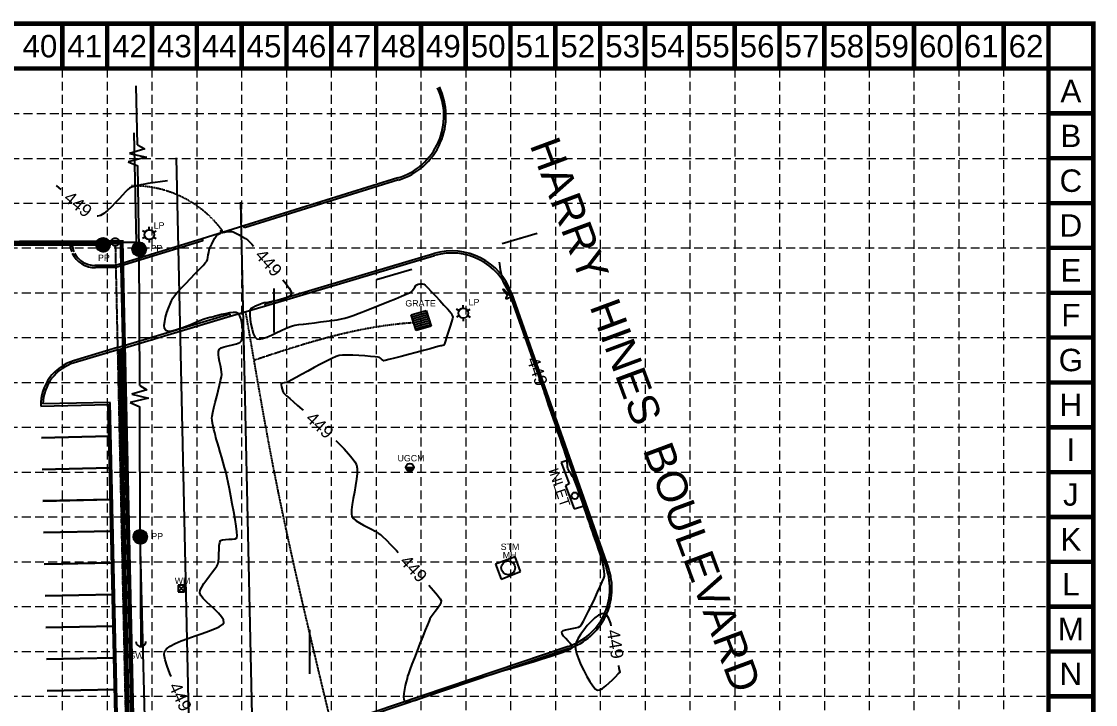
# Model space of a CAD drawing. Header units: inches. Extents: x -800 to 7376, y -156 to 4959.
# Drawn here: x 4320 to 7376, y 3016 to 4959 of the extents above; entities that cross this region are included whole.
import ezdxf
from ezdxf.enums import TextEntityAlignment as Align

# ---------------------------------------------------------------- set-up
doc = ezdxf.new("R2010")
doc.units = ezdxf.units.IN
doc.header["$MEASUREMENT"] = 0
for name, pattern in [('( Dashed )', [0.75, 0.5, -0.25]), ('CENTER2', [1.125, 0.75, -0.125, 0.125, -0.125]), ('DIVIDE', [1.25, 0.5, -0.25, 0, -0.25, 0, -0.25]), ('HIDDEN', [0.375, 0.25, -0.125])]:
    doc.linetypes.add(name, pattern=pattern)
for name, color, linetype in [('1', 7, 'Continuous'), ('1SILT', 200, '( Dashed )'), ('A-NOTE-192', 1, 'Continuous'), ('BASE', 7, 'Continuous'), ('CONT-MNR', 7, 'Continuous'), ('GRID', 254, 'HIDDEN'), ('L-PAV', 8, 'Continuous'), ('LIMITS OF DISTURBANCE', 1, '( Dashed )'), ('PAVEMENT', 1, 'Continuous'), ('PROPLINES', 4, 'CENTER2'), ('ROW-ADJ', 2, 'Continuous'), ('UTILITIES', 5, 'Continuous')]:
    doc.layers.add(name, color=color, linetype=linetype)
doc.styles.get("Standard").update_dxf_attribs({"font": 'ARIAL.TTF'})

msp = doc.modelspace()

# ---------------------------------------------------------------- hatches: boundary and pattern name
at = {"layer": 'UTILITIES'}
h = msp.add_hatch(dxfattribs=at)
h.set_pattern_fill('ANSI31', scale=0.036, style=0)
h.set_pattern_definition([(45, (4552.082013, 4323.547649), (-0.0031819805, 0.0031819805), [])])
h.paths.add_polyline_path([(4571.8, 4323.4, 1.000001), (4532.5, 4323.4, 1.000001)])
h = msp.add_hatch(dxfattribs=at)
h.set_pattern_fill('ANSI31', scale=0.036, style=0)
h.set_pattern_definition([(45, (4654.9436744, 4310.9491492), (-0.0031819805, 0.0031819805), [])])
h.paths.add_polyline_path([(4674.7, 4310.8, 1.000001), (4635.3, 4310.8, 1.000001)])
msp.add_hatch(color=256, dxfattribs=at).paths.add_polyline_path([(5436.3, 3690.1), (5413.8, 3690.1, 1)])
h = msp.add_hatch(dxfattribs=at)
h.set_pattern_fill('ANSI31', scale=0.036, style=0)
h.set_pattern_definition([(45, (4657.962729, 3492.811592), (-0.0031819805, 0.0031819805), [])])
h.paths.add_polyline_path([(4677.7, 3492.7, 1), (4638.3, 3492.7, 1)])

# ---------------------------------------------------------------- linework, layer by layer
for p, q in [((5687.6, 4326.7), (5787.6, 4356.1)), ((5330.7, 4224.3, 5388), (5430.7, 4253.7, 5388)), ((5038.5, 4199.3), (5038.5, 4073.9)), ((5140.9, 3102.4), (5140.9, 3227.8))]:
    msp.add_line(p, q)
for points in [[(5787.6, 4356.1, 0, 6, 0), (5737.6, 4341.4, 6, 6, 0)], [(5038.5, 4199.3, 0, 6, 0), (5038.5, 4136.6, 6, 6, 0)], [(5140.9, 3102.4, 0, 6, 0), (5140.9, 3165.1, 6, 6, 0)]]:
    msp.add_lwpolyline(points, format="xyseb")
at = {"elevation": 5388}
msp.add_lwpolyline([(5430.7, 4253.7, 0, 6, 0), (5380.7, 4239, 6, 6, 0)], format="xyseb", dxfattribs=at)
at = {"layer": '1SILT', "linetype": 'Continuous', "const_width": 12}
msp.add_lwpolyline([(4600, 4024.8), (4627.2, 2754.8)], dxfattribs=at)
at = {"layer": 'BASE', "color": 9}
msp.add_line((7242.5, 4824.8), (7242.5, -22.5), dxfattribs=at)
at = {"layer": 'BASE', "const_width": 12.8}
for points in [[(-793.8, -150), (7370.1, -150), (7370.1, 4952.4), (-793.8, 4952.4)], [(-666.5, -22.5), (7242.9, -22.7), (7242.7, 4824.9), (-664.9, 4825)]]:
    msp.add_lwpolyline(points, close=True, dxfattribs=at)
for points in [[(4436.2, 4824.8), (4436.2, 4952.4)], [(4563.7, 4824.8), (4563.7, 4952.4)], [(4691.3, 4824.8), (4691.3, 4952.4)], [(4818.9, 4824.8), (4818.9, 4952.4)], [(4946.4, 4824.8), (4946.4, 4952.4)], [(5074, 4824.8), (5074, 4952.4)], [(5201.5, 4824.8), (5201.5, 4952.4)], [(5329.1, 4824.8), (5329.1, 4952.4)], [(5456.7, 4824.8), (5456.7, 4952.4)], [(5584.2, 4824.8), (5584.2, 4952.4)], [(5711.8, 4824.8), (5711.8, 4952.4)], [(5839.3, 4824.8), (5839.3, 4952.4)], [(5966.9, 4824.8), (5966.9, 4952.4)], [(6094.5, 4824.8), (6094.5, 4952.4)], [(6222, 4824.8), (6222, 4952.4)], [(6349.6, 4824.8), (6349.6, 4952.4)], [(6477.1, 4824.8), (6477.1, 4952.4)], [(6604.7, 4824.8), (6604.7, 4952.4)], [(6732.3, 4824.8), (6732.3, 4952.4)], [(6859.8, 4824.8), (6859.8, 4952.4)], [(6987.4, 4824.8), (6987.4, 4952.4)], [(7114.9, 4824.8), (7114.9, 4952.4)], [(7242.5, 4824.8), (7242.5, 4952.4)], [(7370.1, 4824.8), (7370.1, 4952.4)], [(7370.1, 4824.8), (7242.5, 4824.8)], [(7370.1, 4697.3), (7242.5, 4697.3)], [(7370.1, 4569.7), (7242.5, 4569.7)], [(7370.1, 4442.1), (7242.5, 4442.1)], [(7370.1, 4314.6), (7242.5, 4314.6)], [(7370.1, 4187), (7242.5, 4187)], [(7370.1, 4059.5), (7242.5, 4059.5)], [(7370.1, 3931.9), (7242.5, 3931.9)], [(7370.1, 3804.3), (7242.5, 3804.3)], [(7370.1, 3676.8), (7242.5, 3676.8)], [(7370.1, 3549.2), (7242.5, 3549.2)], [(7370.1, 3421.7), (7242.5, 3421.7)], [(7370.1, 3294.1), (7242.5, 3294.1)], [(7370.1, 3166.5), (7242.5, 3166.5)], [(7370.1, 3039), (7242.5, 3039)]]:
    msp.add_lwpolyline(points, dxfattribs=at)
at = {"layer": 'CONT-MNR', "color": 35, "elevation": 5388}
for points in [[(4735.5, 4505.4), (4679.1, 4497.4), (4670.6, 4495.7), (4660.9, 4493.7), (4650.8, 4491.6), (4641.2, 4489.3), (4633, 4487), (4627.1, 4484.6), (4622.6, 4481), (4615.9, 4474.2), (4607.4, 4465.1), (4597.6, 4454.3), (4586.9, 4442.9), (4575.9, 4431.6), (4564.9, 4421.3), (4554.4, 4412.8), (4544.8, 4407), (4536.7, 4404.7), (4535.2, 4405)], [(4433.1, 4480.6), (4427.6, 4485.4), (4419.2, 4492.2)], [(4745.9, 3095.4), (4742.3, 3104), (4734.3, 3124.9), (4728.6, 3142.9), (4725.8, 3157.1), (4726.6, 3166.7), (4732.2, 3174.2), (4742.8, 3181.6), (4757.2, 3189.1), (4774.5, 3196.4), (4793.8, 3203.7), (4813.8, 3210.8), (4833.8, 3217.7), (4852.5, 3224.4), (4869.2, 3230.9), (4882.6, 3237), (4891.9, 3242.9), (4896, 3248.4), (4895, 3256.3), (4889.4, 3265.5), (4880.6, 3275.6), (4869.8, 3286.2), (4858.1, 3296.9), (4846.8, 3307.4), (4837.1, 3317.2), (4830.2, 3326), (4827.4, 3333.3), (4828.7, 3340.8), (4832.9, 3349.9), (4839.3, 3360.3), (4847, 3371.2), (4855.3, 3382.1), (4863.4, 3392.6), (4870.5, 3401.9), (4876, 3409.6), (4879, 3415.2), (4880.4, 3422.5), (4881.2, 3432.8), (4881.7, 3444.6), (4882.1, 3456.8), (4882.8, 3468), (4884.1, 3476.8), (4886.3, 3482), (4891.6, 3484.5), (4900.1, 3485.5), (4910, 3485.8), (4919.8, 3486.1), (4928, 3487.3), (4932.9, 3490.1), (4933.5, 3495.6), (4932.7, 3506.9), (4930.6, 3522.8), (4927.6, 3542.1), (4924, 3563.6), (4919.9, 3586.1), (4915.7, 3608.3), (4911.7, 3629), (4908.1, 3646.9), (4905.2, 3660.9), (4903.3, 3669.7), (4901.1, 3678.6), (4897.9, 3690.3), (4894, 3704), (4889.8, 3718.7), (4885.4, 3733.5), (4881.3, 3747.4), (4877.7, 3759.6), (4874.9, 3769), (4873.3, 3774.8), (4871.8, 3780.8), (4869.9, 3788.7), (4867.6, 3797.8), (4865.4, 3807.2), (4863.6, 3816.4), (4862.3, 3824.4), (4861.8, 3830.4), (4862.6, 3836.3), (4864.7, 3846.3), (4867.8, 3859.6), (4871.5, 3875), (4875.6, 3891.5), (4879.7, 3908.1), (4883.5, 3923.7), (4886.7, 3937.4), (4889, 3948.1), (4889.9, 3954.7), (4889.6, 3961.4), (4888.1, 3970.1), (4886.1, 3980.3), (4883.8, 3991.1), (4881.9, 4001.8), (4880.7, 4011.6), (4880.8, 4019.8), (4882.5, 4025.6), (4887.9, 4030), (4897, 4033.5), (4908.4, 4036.4), (4920.5, 4039.1), (4931.8, 4042), (4940.9, 4045.5), (4946.3, 4049.9), (4948.4, 4056.3), (4949.4, 4065.9), (4949.4, 4077.6), (4948.5, 4090.2), (4946.7, 4102.8), (4944.1, 4114), (4940.8, 4122.9), (4936.9, 4128.3), (4930.9, 4130.4), (4922.1, 4130.7), (4911.5, 4129.5), (4900.1, 4127.4), (4888.8, 4124.8), (4878.8, 4122.2), (4871, 4120.1), (4866.4, 4118.9), (4861.9, 4117.9), (4856, 4116.3), (4849.2, 4114.4), (4842.5, 4112.5), (4836.6, 4110.8), (4832.1, 4109.5), (4827.3, 4107.5), (4818.1, 4103.5), (4805.7, 4098), (4791.4, 4092), (4776.2, 4086.2), (4761.3, 4081.2), (4747.9, 4078), (4737.2, 4077.2), (4730.3, 4079.6), (4727.1, 4085.6), (4726.3, 4094.4), (4727.5, 4105.4), (4730.1, 4117.6), (4733.9, 4130.4), (4738.2, 4143), (4742.7, 4154.5), (4746.9, 4164.2), (4750.3, 4171.3), (4755, 4178.1), (4763.4, 4188), (4774.4, 4200.2), (4787.2, 4213.7), (4800.8, 4227.8), (4814.2, 4241.6), (4826.5, 4254.3), (4836.8, 4264.9), (4844, 4272.7), (4847.4, 4276.8), (4848.9, 4281.2), (4850.3, 4287.5), (4851.6, 4294.6), (4852.8, 4301.7), (4854, 4308), (4855.2, 4312.6), (4857.5, 4317.8), (4861.2, 4325.3), (4865.6, 4333.8), (4870, 4341.9), (4873.6, 4348.2), (4875.6, 4351.3), (4878.3, 4353.1), (4882.3, 4355), (4886.1, 4356.8), (4888.1, 4358), (4887.9, 4360), (4887.3, 4362.7), (4887.6, 4364.2), (4888.6, 4363.1), (4889.5, 4360.5), (4890.4, 4358.8), (4893.2, 4358.9), (4899.1, 4359.8), (4906.3, 4360.9), (4913.2, 4361.7), (4918.1, 4361.6), (4922.7, 4359.9), (4930.3, 4356.3), (4939.5, 4351.6), (4948.9, 4346.4), (4957, 4341.5), (4962.7, 4337.6), (4966.9, 4333.5), (4975.1, 4325.1), (4980.6, 4319.2)], [(5767.3, 4023.4), (5759.3, 4046.6), (5749.7, 4074.7), (5740.5, 4101), (5732.3, 4124.7), (5725.2, 4144.7), (5719.6, 4160.3), (5715.8, 4170.4), (5714.1, 4174.2), (5710.8, 4173.8), (5706.2, 4171.8), (5701.8, 4169.8), (5699.2, 4169.5), (5699.5, 4172.4), (5701.5, 4176.5), (5702.6, 4179.8), (5700.2, 4183), (5695.5, 4188.3), (5691.5, 4193.7), (5691.1, 4197.2), (5693.8, 4196.3), (5697.5, 4191.8), (5701.7, 4186.1), (5705.7, 4181.6), (5708.7, 4180.7), (5708.8, 4184.2), (5706, 4191), (5701.6, 4199.7), (5696.5, 4208.9), (5692, 4217.2), (5689.4, 4223.2), (5688.1, 4228.3), (5686.6, 4235.4), (5685.1, 4243.8), (5683.6, 4252.6), (5682.1, 4261.1), (5680.9, 4268.5), (5679.9, 4274.1)], [(5064.1, 4223.6), (5072.1, 4213.3), (5081.5, 4199.8), (5087.3, 4189.4), (5088.6, 4183), (5083.9, 4177.2), (5074.5, 4172.2), (5062, 4168.1), (5047.8, 4164.6), (5033.6, 4161.9), (5020.7, 4159.6), (5010.8, 4157.9), (5005.3, 4156.6), (5000.4, 4154.7), (4993.8, 4152), (4986.3, 4148.9), (4979.3, 4145.4), (4973.6, 4141.8), (4970.3, 4138.1), (4969.6, 4132.9), (4969.9, 4123.3), (4971, 4111), (4973.1, 4097.2), (4976, 4083.4), (4979.7, 4070.9), (4984.2, 4061.2), (4989.5, 4055.7), (4996.2, 4054.7), (5005.9, 4056.6), (5017.7, 4060.7), (5031, 4066.3), (5044.8, 4072.7), (5058.5, 4079.3), (5071.3, 4085.4), (5082.3, 4090.2), (5090.8, 4093.2), (5098.3, 4094.7), (5109.1, 4096.3), (5122.4, 4098.1), (5137.5, 4100), (5153.9, 4101.9), (5170.8, 4103.9), (5187.6, 4106), (5203.6, 4108.1), (5218.1, 4110.2), (5230.4, 4112.4), (5240, 4114.5), (5249.8, 4117.5), (5263.8, 4122.5), (5281.1, 4129), (5300.8, 4136.6), (5321.9, 4144.9), (5343.5, 4153.5), (5364.5, 4162), (5384.1, 4170.1), (5401.2, 4177.2), (5414.9, 4183), (5424.3, 4187.1), (5428.3, 4189.1), (5431.4, 4192.3), (5435.1, 4197.2), (5438.9, 4202.7), (5442.3, 4207.3), (5445, 4209.9), (5449, 4211.2), (5454.8, 4212.1), (5460.6, 4212.4), (5464.8, 4211.8), (5468.4, 4208.7), (5475.9, 4201.2), (5486.2, 4190.5), (5498.1, 4177.9), (5510.5, 4164.6), (5522.3, 4151.9), (5532.2, 4141.1), (5539.2, 4133.4), (5542.1, 4130.1), (5543.5, 4127.6), (5545.1, 4124.1), (5546.5, 4120.6), (5547.1, 4117.9), (5546.1, 4113.7), (5543.4, 4104.5), (5539.6, 4091.8), (5535.1, 4077.5), (5530.6, 4063.2), (5526.6, 4050.7), (5523.5, 4041.8), (5522, 4038.1), (5519.5, 4037), (5515.7, 4036.2), (5512.8, 4035.7), (5508.7, 4034.6), (5498.2, 4031.8), (5482.9, 4027.7), (5464, 4022.7), (5442.9, 4017.2), (5421.2, 4011.4), (5400.1, 4005.9), (5381.1, 4001), (5365.6, 3997.1), (5354.9, 3994.6), (5350.5, 3993.7), (5348, 3995.3), (5344.8, 3998.3), (5341.7, 4001.3), (5339.2, 4003.2), (5335.3, 4003.8), (5326.2, 4004.8), (5313.1, 4006.1), (5297.4, 4007.4), (5280.4, 4008.6), (5263.2, 4009.4), (5247.2, 4009.8), (5233.7, 4009.5), (5223.9, 4008.3), (5215.5, 4005.5), (5203.2, 4000), (5187.9, 3992.6), (5170.7, 3983.7), (5152.6, 3974.1), (5134.4, 3964.2), (5117.1, 3954.7), (5101.8, 3946.2), (5089.4, 3939.3), (5080.9, 3934.6), (5077.2, 3932.6), (5073.3, 3931.9), (5067.7, 3931.2), (5062.5, 3930.2), (5059.3, 3928.4), (5059, 3924.9), (5059.9, 3919.1), (5061.6, 3912.4), (5063.7, 3906.2), (5065.6, 3901.9), (5068.3, 3899), (5074.5, 3893.4), (5083.2, 3885.8), (5093.8, 3876.6), (5105.6, 3866.5), (5117.9, 3856.1), (5121.7, 3852.8)], [(5478.8, 3355.5), (5492.6, 3339.9), (5504.1, 3326.3), (5511.7, 3316.4), (5514.6, 3311.1), (5513.4, 3305), (5509.6, 3297.5), (5504.1, 3289.1), (5497.6, 3280.6), (5491.3, 3272.4), (5485.8, 3265.2), (5482.3, 3259.6), (5479.7, 3253.6), (5475, 3242.5), (5468.9, 3227.3), (5461.7, 3209.1), (5453.8, 3189.2), (5445.8, 3168.7), (5438.1, 3148.6), (5431, 3130.1), (5425.2, 3114.4), (5421, 3102.7), (5418.9, 3096), (5417.1, 3089.2), (5414.6, 3080.1), (5411.9, 3069.6), (5409.5, 3058.3), (5407.7, 3047.3), (5407, 3037.4), (5408, 3029.5), (5411, 3024.3), (5416.9, 3023.1), (5427.4, 3024.6), (5441.4, 3028.3), (5457.8, 3033.6), (5475.7, 3039.9), (5494, 3046.8), (5511.8, 3053.6), (5527.8, 3059.8), (5541.3, 3064.9), (5551, 3068.3), (5560, 3071.1), (5571.3, 3074.7), (5584.5, 3078.8), (5599, 3083.3), (5614, 3088), (5629, 3092.7), (5643.4, 3097.2), (5656.6, 3101.4), (5667.9, 3105), (5676.9, 3107.8), (5685.3, 3110.4), (5698.4, 3114.3), (5715.2, 3119.2), (5734.8, 3125), (5756.3, 3131.4), (5778.9, 3138.2), (5801.5, 3145.1), (5823.2, 3152), (5843.2, 3158.5), (5860.5, 3164.5), (5874.3, 3169.8), (5883.5, 3174), (5887.3, 3177.1), (5886.6, 3182.2), (5882.4, 3188.7), (5876, 3195.9), (5869, 3203.3), (5862.6, 3210.5), (5858.4, 3216.9), (5857.7, 3222.1), (5861.3, 3225.8), (5868.2, 3228.5), (5877.2, 3230.4), (5887.1, 3232.1), (5896.7, 3233.7), (5904.7, 3235.6), (5910.1, 3238.2), (5913.5, 3242.9), (5918.9, 3252.4), (5925.9, 3265.6), (5934, 3281.5), (5942.6, 3299.1), (5951.3, 3317.3), (5959.5, 3335), (5966.9, 3351.3), (5972.9, 3365), (5977, 3375.2), (5978.8, 3380.8), (5978.9, 3386.5), (5978.2, 3394.1), (5976.9, 3402.8), (5975.2, 3411.8), (5973.3, 3420.5), (5971.6, 3428.1), (5970.2, 3433.7), (5968.7, 3439), (5965.9, 3447.3), (5962.3, 3458), (5958.1, 3470.1), (5953.6, 3482.9), (5949.1, 3495.7), (5945, 3507.5), (5941.4, 3517.6), (5938.7, 3525.2), (5936, 3533.1), (5932, 3544.9), (5926.9, 3559.7), (5921.2, 3576.3), (5915.2, 3593.7), (5909.3, 3610.8), (5903.9, 3626.4), (5899.3, 3639.5), (5895.8, 3649), (5894, 3653.8), (5891.6, 3658.4), (5888, 3664.5), (5883.8, 3671.3), (5879.8, 3677.9), (5876.6, 3683.6), (5874.9, 3687.4), (5874.1, 3691.7), (5873.6, 3697.8), (5873.3, 3704.3), (5873, 3710.4), (5872.5, 3714.8), (5871.3, 3718.9), (5868.4, 3727.7), (5864.1, 3740.3), (5858.9, 3755.7), (5853, 3773.2), (5846.6, 3791.7), (5840.2, 3810.3), (5834.1, 3828.2), (5828.5, 3844.5), (5823.7, 3858.2), (5820.2, 3868.5), (5817.1, 3877.6), (5812.1, 3892.4), (5808.3, 3903.4)], [(5214.8, 3766.6), (5224.9, 3756.6), (5238.4, 3742.6), (5250.7, 3729.1), (5261.1, 3716.7), (5268.8, 3705.8), (5273.3, 3697), (5275.1, 3686.6), (5274.8, 3672.8), (5273.2, 3656.4), (5270.5, 3638.4), (5267.3, 3619.8), (5264.1, 3601.6), (5261.3, 3584.6), (5259.5, 3569.8), (5259.1, 3558.1), (5260.5, 3550.6), (5265, 3544.7), (5272.5, 3538.6), (5282, 3532.3), (5293, 3526.1), (5304.5, 3520), (5315.9, 3514.1), (5326.4, 3508.6), (5335.3, 3503.5), (5341.6, 3499.1), (5347.4, 3493.7), (5357.5, 3483.7), (5370.9, 3470.1), (5387, 3453.5), (5392.2, 3448.1)], [(5998.5, 3239.7), (5996.7, 3246.3), (5991.6, 3260), (5985.9, 3269.7), (5979.6, 3274.2), (5971.5, 3273.8), (5962, 3269.4), (5951.6, 3261.8), (5940.8, 3251.8), (5930.1, 3240.1), (5919.9, 3227.4), (5911, 3214.7), (5903.6, 3202.5), (5898.4, 3191.7), (5895.9, 3183), (5896.4, 3173.6), (5899.5, 3160.8), (5904.9, 3145.6), (5911.9, 3128.9), (5920, 3111.9), (5928.7, 3095.5), (5937.4, 3080.7), (5945.7, 3068.6), (5953, 3060.2), (5958.8, 3056.4), (5965.6, 3057.2), (5973.8, 3061.5), (5982.9, 3068.3), (5992.3, 3076.8), (6001.5, 3086), (6010.1, 3094.8), (6017.6, 3102.4), (6023.4, 3107.7), (6023.4, 3107.7), (6021.1, 3118.4), (6019.7, 3126.7)]]:
    msp.add_lwpolyline(points, dxfattribs=at)
at = {"layer": 'GRID', "color": 252, "linetype": 'HIDDEN', "lineweight": 0, "ltscale": 100}
for p, q in [((4436.2, 4824.8), (4436.2, 359.7)), ((4563.7, 4824.8), (4563.7, 359.7)), ((4691.3, 4824.8), (4691.3, 359.7)), ((4818.9, 4824.8), (4818.9, 359.7)), ((4946.4, 4824.8), (4946.4, 359.7)), ((5074, 4824.8), (5074, 359.7)), ((5201.5, 4824.8), (5201.5, 359.7)), ((5329.1, 4824.8), (5329.1, 359.7)), ((5456.7, 4824.8), (5456.7, 359.7)), ((5584.2, 4824.8), (5584.2, 359.7)), ((5711.8, 4824.8), (5711.8, 359.7)), ((5839.3, 4824.8), (5839.3, 359.7)), ((5966.9, 4824.8), (5966.9, 359.7)), ((6094.5, 4824.8), (6094.5, 359.7)), ((6222, 4824.8), (6222, 359.7)), ((6349.6, 4824.8), (6349.6, 359.7)), ((6477.1, 4824.8), (6477.1, 359.7)), ((6604.7, 4824.8), (6604.7, 359.7)), ((6732.3, 4824.8), (6732.3, 359.7)), ((6859.8, 4824.8), (6859.8, 359.7)), ((6987.2, 4826.9), (6987.2, 359.7)), ((7114.7, 4826.9), (7114.7, 359.7)), ((-661.5, 4696.8), (7247.2, 4696.8)), ((-661.5, 4569.3), (7247.2, 4569.3)), ((-661.5, 4441.7), (7247.2, 4441.7)), ((-666.2, 4314.6), (7242.5, 4314.6)), ((-666.2, 4187), (7242.5, 4187)), ((-666.2, 4059.5), (7242.5, 4059.5)), ((-666.2, 3931.9), (7242.5, 3931.9)), ((-666.2, 3804.3), (7242.5, 3804.3)), ((-666.2, 3676.8), (7242.5, 3676.8)), ((-666.2, 3549.2), (7242.5, 3549.2)), ((-666.2, 3421.7), (7242.5, 3421.7)), ((-666.2, 3294.1), (7242.5, 3294.1)), ((-666.2, 3166.5), (7242.5, 3166.5)), ((-666.2, 3039), (7242.5, 3039))]:
    msp.add_line(p, q, dxfattribs=at)
at = {"layer": 'L-PAV', "color": 7}
for p, q in [((4593.2, 4030.8), (4468.4, 3993.4)), ((4594.1, 4024.8), (4470.1, 3987.6)), ((4572.7, 3875.1), (4380.8, 3870.8))]:
    msp.add_line(p, q, dxfattribs=at)
for points in [[(4374.8, 3864.7), (4566.8, 3869), (4568.8, 3779), (4376.9, 3774.7)], [(4376.9, 3774.6), (4568.8, 3778.9), (4570.8, 3688.9), (4378.9, 3684.6)], [(4378.9, 3684.6), (4570.8, 3688.9), (4572.8, 3598.9), (4380.9, 3594.6)], [(4380.9, 3594.5), (4572.8, 3598.8), (4574.9, 3508.8), (4382.9, 3504.5)], [(4382.9, 3504.5), (4574.9, 3508.8), (4576.9, 3418.8), (4384.9, 3414.5)], [(4384.9, 3414.4), (4576.9, 3418.7), (4578.9, 3328.8), (4386.9, 3324.5)], [(4386.9, 3324.4), (4578.9, 3328.7), (4580.9, 3238.7), (4389, 3234.4)], [(4389, 3234.4), (4580.9, 3238.7), (4582.9, 3148.7), (4391, 3144.4)], [(4391, 3144.3), (4582.9, 3148.6), (4584.9, 3058.6), (4393, 3054.3)], [(4393, 3054.3), (4584.9, 3058.6), (4587, 2968.6), (4395, 2964.3)]]:
    msp.add_lwpolyline(points, dxfattribs=at)
for radius, end in [(131.3, 181.2821), (125.3, 178.5378)]:
    msp.add_arc((4506.1, 3867.6), radius, 106.6974, end, dxfattribs=at)
at = {"layer": 'LIMITS OF DISTURBANCE', "ltscale": 100, "const_width": 12}
msp.add_lwpolyline([(759.8, 1026.1), (755.6, 1525.6), (1236.1, 1767.1), (1772.1, 2891.8), (2421.9, 2902.9), (2386, 4069.2), (2839.4, 4068.8), (2835.9, 3049), (3805.5, 3045.7), (3803.9, 3411.3), (3709.7, 3409.6), (3707.2, 3657.2), (3804.7, 3658), (3795.8, 4327.5), (4604.7, 4330.9), (4604.9, 4327), (4652.2, 2224.2), (1940.5, 2250.1, 0.115078), (1840.3, 2175), (1291.7, 1113), (1294.8, 1006), (1374.1, 851.8), (801.9, 830.2), (765.9, 887.8)], format="xyb", close=True, dxfattribs=at)
at = {"layer": 'PAVEMENT', "color": 7}
for p, q in [((5390.8, 4513.5), (4952.5, 4377.7)), ((5392.6, 4507.8), (4954.3, 4372)), ((4952.5, 4377.7), (4834.3, 4340.5)), ((4954.3, 4372), (4952.5, 4377.7)), ((4834.3, 4340.5), (4587.2, 4265)), ((4834.3, 4340.5), (4836.1, 4334.8)), ((4464, 4324.8), (3805.4, 4324.9)), ((4836.1, 4334.8), (4588.1, 4259)), ((5012.4, 4155.9), (5493.6, 4298.6)), ((5014.1, 4150.2), (5495.3, 4292.9)), ((4587.2, 4265), (4528.8, 4264.4)), ((4588.1, 4259), (4530.9, 4258.5)), ((5708.8, 4183.9), (5984.4, 3403.3)), ((5714.5, 4185.9), (5990, 3405.3)), ((4593.2, 4030.8), (4912.4, 4126.6)), ((4912.4, 4126.6), (4914.1, 4120.8)), ((4914.1, 4120.8), (5014.1, 4150.2)), ((5012.4, 4155.9), (5014.1, 4150.2)), ((4594.1, 4024.8), (4914.1, 4120.8)), ((4589, 2878.5), (4566.8, 3869)), ((4595.1, 2872.6), (4572.7, 3875.1)), ((5876, 3180.5), (5252.9, 2970.1)), ((5877.9, 3174.8), (5254.8, 2964.4))]:
    msp.add_line(p, q, dxfattribs=at)
at = {"layer": 'PAVEMENT', "color": 5}
for p, q in [((5875.8, 3710.8), (5856, 3704)), ((5856, 3704), (5878.9, 3643.4)), ((5878.9, 3643.4), (5867.9, 3637.9)), ((5867.9, 3637.9), (5892.8, 3572.3)), ((5892.8, 3572.3), (5921.6, 3581)), ((5724.8, 3436.1), (5669.3, 3415.3)), ((5740.4, 3393.9), (5724.8, 3436.1)), ((5669.3, 3415.3), (5685.5, 3372.6)), ((5685.5, 3372.6), (5740.4, 3393.9))]:
    msp.add_line(p, q, dxfattribs=at)
msp.add_circle((5894.8, 3609.5), 9.6, dxfattribs=at)
at = {"layer": 'PAVEMENT', "color": 7}
for centre, radius, start, end in [((5337.4, 4690.2), 184.6, 286.8156, 25.7606), ((5337.4, 4690.2), 190.6, 286.8219, 25.6524), ((4529.2, 4329.8), 71.4, 184.4408, 201.6606), ((4529.2, 4329.8), 65.4, 184.4408, 203.7439), ((4529.2, 4329.8), 71.4, 204.8009, 271.3753), ((4529.2, 4329.8), 65.4, 207.2337, 269.6535), ((5544.7, 4126), 180, 19.4419, 106.5169), ((5544.7, 4126), 174, 19.4419, 106.5169), ((5820.3, 3345.4), 174, 288.6577, 19.4419), ((5820.3, 3345.4), 180, 288.6577, 19.4419)]:
    msp.add_arc(centre, radius, start, end, dxfattribs=at)
at = {"layer": 'PROPLINES', "color": 7}
for p, q in [((1920.8, 4331.4), (4575.4, 4331.4)), ((4586.9, 4320.1), (4632.2, 2243.1))]:
    msp.add_line(p, q, dxfattribs=at)
msp.add_circle((4586.6, 4331.4), 11.3, dxfattribs=at)
at = {"layer": 'ROW-ADJ', "color": 7}
for p in [(4639.9, 4642.1), (4597.9, 4331.4)]:
    msp.add_line(p, (4646.7, 4331.4), dxfattribs=at)
at = {"layer": 'UTILITIES', "color": 7}
for p, q in [((4649.7, 4607.9), (4646.7, 4775.6)), ((4670.6, 4596.3), (4627.2, 4583.5)), ((4649.7, 4607.9), (4670.6, 4596.3)), ((4675.4, 4572.4), (4623.2, 4559.4)), ((4623.2, 4559.4), (4650.8, 4547.9)), ((4627.2, 4583.5), (4675.4, 4572.4)), ((4823.9, 1706.7), (4761.4, 4570.4)), ((4655, 4310.8), (4650.8, 4547.9)), ((4984.4, 2603.7), (4944.2, 4444.3)), ((4683.7, 4366.3), (4683.7, 4374.7)), ((4671.5, 4359.2), (4664.2, 4363.5)), ((4671.5, 4345.2), (4664.2, 4341)), ((4695.9, 4359.2), (4703.2, 4363.5)), ((4695.9, 4345.2), (4703.2, 4341)), ((3988.2, 4322.1), (4552.1, 4323.4)), ((4656.4, 3922.8), (4655, 4310.8)), ((4683.7, 4338.2), (4683.7, 4329.7)), ((5565.2, 4136), (5557.8, 4140.2)), ((5577.3, 4143), (5577.3, 4151.5)), ((5589.5, 4136), (5596.8, 4140.2)), ((5565.2, 4121.9), (5557.8, 4117.7)), ((5577.3, 4114.9), (5577.3, 4106.5)), ((5589.5, 4121.9), (5596.8, 4117.7)), ((4656.4, 3922.8), (4677.1, 3910.8)), ((4681.7, 3886.9), (4629.3, 3874.7)), ((4677.1, 3910.8), (4633.6, 3898.7)), ((4633.6, 3898.7), (4681.7, 3886.9)), ((4629.3, 3874.7), (4656.7, 3862.8)), ((4658, 3492.7), (4656.7, 3862.8)), ((4658, 3492.7), (4659.9, 3180.3)), ((4671.9, 2932), (4658, 3492.7)), ((4783.8, 3354.8), (4765.5, 3354.8)), ((4765.5, 3354.8), (4765.5, 3336.6)), ((4765.5, 3336.6), (4783.8, 3354.8)), ((4783.8, 3336.6), (4765.5, 3354.8)), ((4765.5, 3336.6), (4783.8, 3336.6)), ((4783.8, 3336.6), (4783.8, 3354.8))]:
    msp.add_line(p, q, dxfattribs=at)
at = {"layer": 'UTILITIES'}
for p, q in [((5428.6, 4124.1), (5471.4, 4136.8)), ((5430.4, 4118.4), (5473.2, 4131.3)), ((5471.4, 4136.8), (5485.7, 4092.2)), ((5442.8, 4079.3), (5428.6, 4124.1)), ((5432.2, 4112.7), (5475, 4125.6)), ((5434, 4107), (5476.8, 4119.8)), ((5435.8, 4101.2), (5478.7, 4114.1)), ((5437.6, 4095.5), (5480.5, 4108.4)), ((5439.4, 4089.8), (5482.3, 4102.7)), ((5441.2, 4084.1), (5484.2, 4097)), ((5485.7, 4092.2), (5442.8, 4079.3)), ((5413.8, 3690.1), (5436.3, 3690.1))]:
    msp.add_line(p, q, dxfattribs=at)
at = {"layer": 'UTILITIES', "color": 7}
for centre, radius in [((4552.1, 4323.4), 19.7), ((4683.7, 4352.2), 14.1), ((4655, 4310.8), 19.7), ((5577.3, 4129), 14.1), ((4658, 3492.7), 19.7)]:
    msp.add_circle(centre, radius, dxfattribs=at)
at = {"layer": 'UTILITIES'}
for centre, radius in [((5425.1, 3690.1), 11.2), ((5705.2, 3404.3), 19.8)]:
    msp.add_circle(centre, radius, dxfattribs=at)
at = {"layer": 'UTILITIES', "color": 5, "linetype": 'DIVIDE', "ltscale": 0.35}
msp.add_arc((4638.4, 4176.1), 315.2, 35.5828, 90.9011, dxfattribs=at)
at = {"layer": 'UTILITIES', "color": 7}
msp.add_arc((4659.6, 3194.4), 14.1, 179.348, 3.405, dxfattribs=at)
at = {"layer": 'UTILITIES', "linetype": 'DIVIDE', "ltscale": 0.35}
for points in [[(5203.6, 2953.7), (5126.5, 3277.1), (5032.9, 3711.5), (4982, 3994.7), (4958, 4134.2)], [(5435.7, 4101.7), (5399.6, 4098.6), (5159.9, 4050.8), (4982, 3994.7)]]:
    msp.add_spline(points, degree=3, dxfattribs=at)

# ---------------------------------------------------------------- texts
at = {"layer": '1', "color": 5, "ltscale": 50}
msp.add_text(' INLET', height=28.8, rotation=288.5663, dxfattribs=at).set_placement((5815.4, 3693.2))
at = {"layer": 'A-NOTE-192', "color": 7, "insert": (6136.8, 3855), "char_height": 86.4, "width": 2100, "attachment_point": 2, "rotation": 290.3519}
msp.add_mtext('HARRY  HINES  BOULEVARD', dxfattribs=at)
at = {"layer": 'BASE'}
for s, height, p in [('40', 63.78, (4372.4, 4888.6)), ('42', 63.78, (4627.5, 4888.6)), ('43', 63.78, (4755.1, 4888.6)), ('46', 63.78, (5137.8, 4888.6)), ('48', 63.78, (5392.9, 4888.6)), ('49', 63.78, (5520.4, 4888.6)), ('50', 63.78, (5648, 4888.6)), ('52', 63.78, (5903.1, 4888.6)), ('53', 63.78, (6030.7, 4888.6)), ('56', 63.78, (6413.4, 4888.6)), ('58', 63.78, (6668.5, 4888.6)), ('59', 63.78, (6796, 4888.6)), ('60', 63.78, (6923.6, 4888.6)), ('61', 63.78, (7051.2, 4888.6)), ('62', 63.78, (7178.7, 4888.6)), ('41', 63.78, (4500, 4888.6)), ('44', 63.78, (4882.6, 4888.6)), ('45', 63.78, (5010.2, 4888.6)), ('47', 63.78, (5265.3, 4888.6)), ('51', 63.78, (5775.6, 4888.6)), ('54', 63.78, (6158.2, 4888.6)), ('55', 63.78, (6285.8, 4888.6)), ('57', 63.78, (6540.9, 4888.6)), ('A', 63.8, (7306.3, 4761)), ('B', 63.8, (7306.3, 4633.5)), ('C', 63.8, (7306.3, 4505.9)), ('D', 63.8, (7306.3, 4378.4)), ('E', 63.8, (7306.3, 4250.8)), ('F', 63.8, (7306.3, 4123.2)), ('G', 63.8, (7306.3, 3995.7)), ('H', 63.8, (7306.3, 3868.1)), ('I', 63.8, (7306.3, 3740.6)), ('J', 63.8, (7306.3, 3613)), ('K', 63.8, (7306.3, 3485.4)), ('L', 63.8, (7306.3, 3357.9)), ('M', 63.8, (7306.3, 3230.3)), ('N', 63.8, (7306.3, 3102.8))]:
    msp.add_text(s, height=height, dxfattribs=at).set_placement(p, align=Align.MIDDLE_CENTER)
at = {"layer": 'CONT-MNR', "color": 35, "char_height": 36, "attachment_point": 5}
for insert, rotation in [((4480.9, 4438.9, 5388), 320.5727), ((5023.3, 4272.2, 5388), 311.4156), ((5787.8, 3963.4, 5388), 288.8694), ((5168.9, 3810.4, 5388), 316.9382), ((5435.9, 3402.1, 5388), 313.1871), ((6009.8, 3187.5, 5388), 279.5382), ((4772, 3037.5, 5388), 295.223)]:
    msp.add_mtext('{449}', dxfattribs=dict(at, insert=insert, rotation=rotation))
at = {"layer": 'UTILITIES', "color": 7}
for s, p in [('LP', (4696, 4369.7)), ('PP', (4687.2, 4304.9)), ('PP', (4537.7, 4277.7)), ('LP', (5592.4, 4151.6)), ('PP', (4689.4, 3485.4)), ('WM', (4756, 3358.9)), ('GW', (4624.6, 3145.6))]:
    msp.add_text(s, height=18, dxfattribs=at).set_placement(p)
at = {"layer": 'UTILITIES'}
for s, p in [('GRATE', (5412.4, 4148)), ('UGCM', (5390, 3707.3)), ('STM', (5683.7, 3455.4)), ('MH', (5689.5, 3431.8))]:
    msp.add_text(s, height=18, dxfattribs=at).set_placement(p)

doc.saveas('drawing.dxf')
